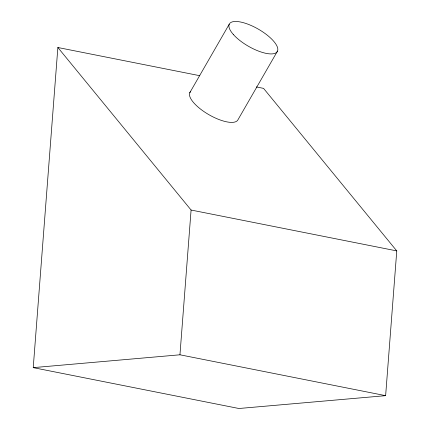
<?xml version="1.0" encoding="UTF-8"?>
<svg xmlns="http://www.w3.org/2000/svg" width="430" height="430" viewBox="0 0 430 430"><rect width="100%" height="100%" fill="white"/><g stroke="black" fill="none" stroke-linecap="round" stroke-linejoin="round"><path stroke-width="0.64" d="M256.318 86.935L263.547 88.37L396.766 250.905L385.629 395.664L238.913 408.5L33.234 367.634L57.867 47.504L199.805 75.707M33.234 367.634L179.95 354.793L191.087 210.039L57.867 47.504M189.77 92.762L229.201 24.29M277.5 51.1L238.07 119.572A27.644 9.89 29.9 0 1 208.464 114.439A27.644 9.89 29.9 0 1 190.485 91.676M191.087 210.039L396.766 250.905M179.95 354.793L385.629 395.664M233.533 34.696A27.644 9.89 29.9 0 0 275.673 53.019A27.644 9.89 29.9 0 0 250.851 25.37A27.644 9.89 29.9 0 0 233.533 34.696"/></g></svg>
